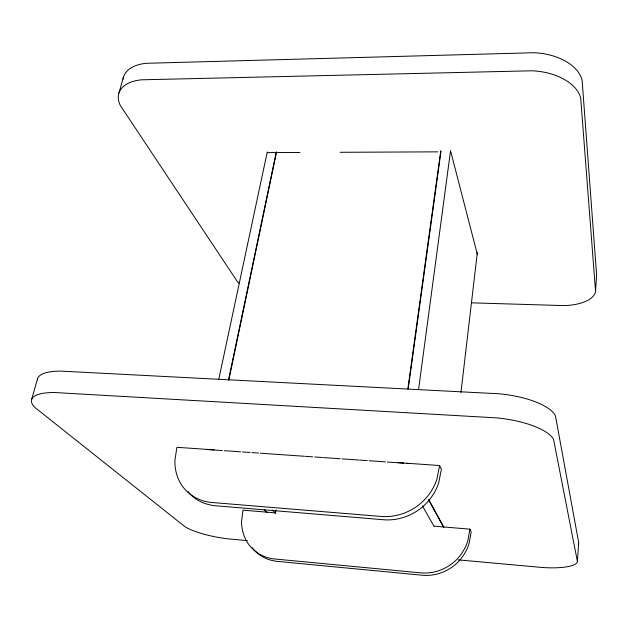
<?xml version="1.0" encoding="UTF-8"?>
<svg xmlns="http://www.w3.org/2000/svg" width="628" height="628" viewBox="0 0 628 628"><rect width="100%" height="100%" fill="white"/><g stroke="black" fill="none" stroke-linecap="round" stroke-linejoin="round"><path stroke-width="0.94" d="M458.346 559.886L542.584 567.516A41.966 10.26 6.6 0 0 557.546 567.736A42.79 10.472 6.6 0 0 573.333 565.106A41.982 10.268 6.6 0 0 577.438 561.605L553.598 439.608A56.622 19.044 6.4 0 0 545.261 431.569A57.666 19.39 6.5 0 0 519.419 421.655A56.63 19.06 6.4 0 0 496.599 417.879L55.052 392.547A51.928 15.323 13.1 0 0 40.223 393.889A52.893 15.606 13.1 0 0 31.4 400.797A51.912 15.315 13.1 0 0 35.137 407.666L184.868 526.625A38.473 8.925 10.4 0 0 193.926 530.966A39.226 9.106 10.4 0 0 213.182 536.43A38.465 8.925 10.4 0 0 227.674 538.8L247.401 540.653M577.438 561.605L578.663 542.411L555.466 415.995A56.112 19.915 6.3 0 0 547.239 407.666A57.148 20.277 6.3 0 0 521.664 397.54A56.12 19.923 6.3 0 0 499.056 393.787L60.971 371.124A51.504 16.053 13.3 0 0 46.221 372.647A52.462 16.352 13.3 0 0 37.342 379.948M471.62 302.837L563.449 305.585A37.798 17.223 4.1 0 0 577.108 304.078A38.536 17.568 4.1 0 0 591.631 297.711A37.813 17.231 4.1 0 0 595.556 291.361L580.696 98.094A49.298 29.775 3.2 0 0 573.835 86.57A50.216 30.317 3.2 0 0 551.8 74.12A49.306 29.791 3.2 0 0 532.057 70.791L141.504 79.811A45.773 24.578 17.3 0 0 127.782 83.54A46.621 25.034 17.2 0 0 118.402 95.346A45.758 24.563 17.3 0 0 120.466 105.732L237.368 281.564A34.917 15.19 11.6 0 0 238.938 283.197M595.548 291.361L596.6 274.883L582.117 80.258A48.921 30.223 2.9 0 0 575.327 68.593A49.824 30.78 3 0 0 553.488 56.049A48.929 30.238 2.9 0 0 533.902 52.736L146.073 63.302A45.452 24.987 17.6 0 0 132.414 67.141A46.299 25.442 17.5 0 0 123.01 79.159M434.27 526.178L469.925 529.161L467.727 541.163A45.192 43.434 -36.2 0 1 453.345 562.602C444.365 569.957 432.755 573.835 421.153 572.909L274.044 558.928C263.721 557.821 254.159 552.271 248.217 543.746A44.211 40.082 -47.6 0 1 241.544 521.578L242.95 510.148L275.449 512.872L275.967 510.007M460.952 392.453L477.366 252.362M477.633 252.864L477.421 254.725L450.81 151.788M397.665 462.608L439.608 465.521L436.876 479.329A53.074 49.369 -32.9 0 1 419.716 504.198C409.111 512.762 395.538 517.417 381.887 516.514L211.228 502.431C199.523 501.34 188.541 495.202 181.885 485.444A51.614 45.043 -43.7 0 1 174.922 460.3L176.9 447.301L214.219 449.884M418.562 389.556L450.574 150.618M407.87 388.763L440.77 150.704M408.184 388.991L440.997 151.34M228.82 380.097L276.516 152.204M228.537 379.916L276.296 151.866M218.803 379.179L267.277 151.952M31.69 399.322L37.649 378.401M118.951 92.991L123.575 76.773M267.552 152.612L299.964 152.471M340.156 152.29L437.897 151.85M206.502 449.467L222.375 450.566M224.322 450.7L240.626 451.83M242.502 451.964L250.023 452.482M251.899 452.615L258.469 453.071M260.353 453.204L304.156 456.242M305.114 456.305L312.783 456.839M314.707 456.972L322.376 457.506M323.334 457.569L340.203 458.738M342.079 458.872L358.831 460.034M359.758 460.096L367.278 460.622M369.154 460.748L385.443 461.878M387.382 462.012L403.757 463.15M406.677 463.354L409.095 463.519M264.286 509.685L267.081 512.495M264.302 509.96L267.049 512.723M272.332 509.936L275.731 513.429M252.244 547.647C257.951 555.505 267.159 560.192 276.705 561.322L422.809 575.287C434.325 576.214 445.849 572.367 454.758 565.059A44.855 43.167 -36.5 0 0 469.03 543.77L471.196 531.845L469.925 529.161M188.141 491.685C194.437 500.045 204.657 504.559 214.878 505.713L384.179 519.803C397.712 520.714 411.175 516.106 421.678 507.612A52.619 49.039 -33 0 0 438.674 482.94L441.374 469.234L439.608 465.521M422.401 505.909L434.042 526.288M428.689 499.417L443.91 527.316M428.422 499.511L443.47 527.041M578.655 543.534A41.699 10.786 6.5 0 1 578.207 544.586"/></g></svg>
